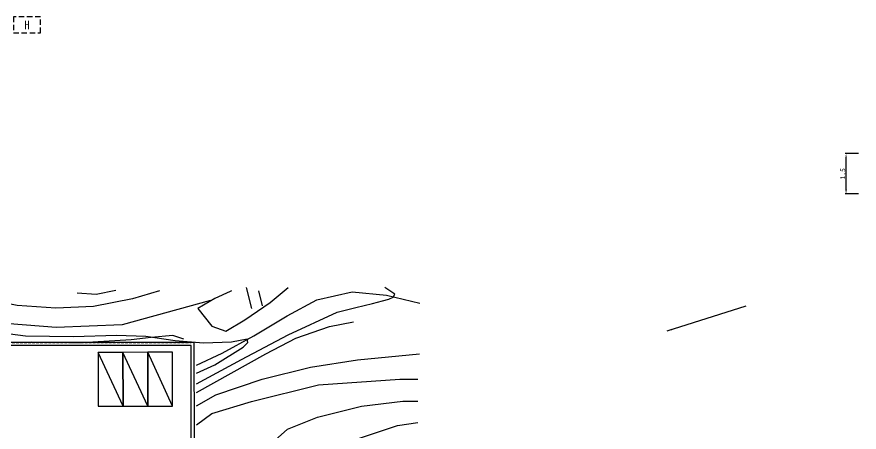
# Model space of a CAD drawing. Header units: millimetres. Extents: x 17866 to 18193, y 67412 to 67509.
# Drawn here: x 18104 to 18182.2, y 67470.4 to 67509 of the extents above; entities that cross this region are included whole.
import ezdxf
from ezdxf.enums import TextEntityAlignment as Align

# ---------------------------------------------------------------- set-up
doc = ezdxf.new("R2010")
doc.units = ezdxf.units.MM
doc.header["$PDMODE"] = 35
doc.linetypes.add('HIDDEN', pattern=[0.375, 0.25, -0.125])
for name, color, linetype in [('TZ-BASE', 253, 'Continuous'), ('TZ-LINE', 7, 'Continuous'), ('TZ-TEX2', 3, 'Continuous'), ('TZ-TEXT', 6, 'Continuous')]:
    doc.layers.add(name, color=color, linetype=linetype)
doc.styles.get("Standard").update_dxf_attribs({"font": 'GulimChe.ttf'})
doc.dimstyles.new('D150', dxfattribs={"dimscale": 0.15, "dimtxt": 3, "dimasz": 3, "dimexe": 0.5, "dimexo": 0.5, "dimgap": 0.5, "dimtad": 1, "dimdec": 0, "dimzin": 1, "dimdsep": 46, "dimlunit": 6, "dimtxsty": 'Standard', "dimcen": 1, "dimclrd": 1, "dimclre": 1, "dimclrt": 3, "dimadec": 0, "dimazin": 0, "dimtfac": 1, "dimtdec": 0, "dimtix": 1, "dimtmove": 2, "dimatfit": 3, "dimfxl": 0, "dimtvp": 2, "dimlwd": -1, "dimlwe": -1, "dimarcsym": 0})
doc.dimstyles.new('지시선150', dxfattribs={"dimscale": 0.15, "dimtxt": 3, "dimasz": 3, "dimexe": 0.5, "dimexo": 0.5, "dimgap": 0.5, "dimtad": 1, "dimdec": 0, "dimzin": 1, "dimdsep": 46, "dimlunit": 6, "dimtxsty": 'Standard', "dimcen": 1, "dimclrd": 6, "dimclre": 6, "dimclrt": 3, "dimadec": 0, "dimazin": 0, "dimtfac": 1, "dimtdec": 0, "dimtix": 1, "dimtmove": 2, "dimatfit": 3, "dimfxl": 0, "dimtvp": 2, "dimlwd": -1, "dimlwe": -1, "dimarcsym": 0})

# ---------------------------------------------------------------- blocks, each defined once
blk = doc.blocks.new('*D22')
at = {"layer": 'Defpoints', "color": 0, "linetype": 'ByBlock'}
for p in [(18180.997, 67496.333), (18182.213, 67496.333), (18182.213, 67492.583)]:
    blk.add_point(p, dxfattribs=at)
at = {"layer": 'TZ-LINE', "color": 1, "linetype": 'ByBlock'}
for p, q in [((18182.138, 67496.333), (18180.922, 67496.333)), ((18180.997, 67493.033), (18180.997, 67495.883)), ((18182.138, 67492.583), (18180.922, 67492.583))]:
    blk.add_line(p, q, dxfattribs=at)
for points in [[(18180.922, 67495.883), (18181.072, 67495.883), (18180.997, 67496.333)], [(18180.922, 67493.033), (18181.072, 67493.033), (18180.997, 67492.583)]]:
    blk.add_solid(points, dxfattribs=at)
at = {"layer": 'TZ-LINE', "color": 3, "linetype": 'ByBlock', "insert": (18180.691, 67494.458), "char_height": 0.45, "attachment_point": 5, "rotation": 90}
blk.add_mtext('1.5', dxfattribs=at)

msp = doc.modelspace()

# ---------------------------------------------------------------- linework, layer by layer
at = {"layer": 'TZ-BASE'}
for p, q in [((18125.808, 67481.952, -21640.879), (18125.324, 67483.893, -21640.879)), ((18127.515, 67482.492, -21641.109), (18129.187, 67483.884, -21641.109)), ((18139.077, 67483.254, -21641.237), (18138.158, 67483.893, -21641.237)), ((18111.361, 67483.243, -21639.237), (18109.587, 67483.356, -21639.237)), ((18113.183, 67483.606, -21639.237), (18111.361, 67483.243, -21639.237)), ((18117.232, 67483.593, -21640.237), (18114.71, 67482.847, -21640.237)), ((18123.795, 67483.514, -21641.109), (18122.364, 67482.865, -21641.109)), ((18123.913, 67483.593, -21641.109), (18123.795, 67483.514, -21641.109)), ((18131.836, 67482.742, -21610.091), (18135.112, 67483.477, -21610.091)), ((18135.112, 67483.477, -21610.091), (18138.32, 67483.19, -21610.091)), ((18138.32, 67483.19, -21610.091), (18141.405, 67482.447, -21610.091)), ((18138.923, 67482.999, -21641.237), (18139.077, 67483.254, -21641.237)), ((18104.01, 67482.201, -21640.237), (18101.954, 67482.632, -21640.237)), ((18114.71, 67482.847, -21640.237), (18111.109, 67482.13, -21640.237)), ((18121.97, 67482.677, -21641.237), (18113.747, 67480.41, -21641.237)), ((18122.364, 67482.865, -21641.109), (18120.775, 67481.931, -21641.109)), ((18125.143, 67480.882, -21641.109), (18127.515, 67482.492, -21641.109)), ((18129.093, 67481.252, -21610.091), (18131.836, 67482.742, -21610.091)), ((18135.476, 67482.031, -21641.237), (18137.008, 67482.413, -21641.237)), ((18137.008, 67482.413, -21641.237), (18137.927, 67482.642, -21641.237)), ((18137.927, 67482.642, -21641.237), (18138.54, 67482.795, -21641.237)), ((18138.54, 67482.795, -21641.237), (18138.923, 67482.999, -21641.237)), ((18107.593, 67481.964, -21640.237), (18104.01, 67482.201, -21640.237)), ((18111.109, 67482.13, -21640.237), (18107.593, 67481.964, -21640.237)), ((18120.775, 67481.931, -21641.109), (18122.083, 67480.284, -21641.109)), ((18129.168, 67479.482, -21641.237), (18133.739, 67481.598, -21641.237)), ((18133.739, 67481.598, -21641.237), (18135.476, 67482.031, -21641.237)), ((18123.382, 67479.829, -21641.109), (18125.143, 67480.882, -21641.109)), ((18125.998, 67479.4, -21610.091), (18129.093, 67481.252, -21610.091)), ((18107.619, 67480.184, -21641.237), (18103.304, 67480.518, -21641.237)), ((18113.747, 67480.41, -21641.237), (18107.619, 67480.184, -21641.237)), ((18122.083, 67480.284, -21641.109), (18123.382, 67479.829, -21641.109)), ((18129.895, 67479.192, -21640.237), (18133.026, 67480.253, -21640.237)), ((18133.026, 67480.253, -21640.237), (18135.242, 67480.702, -21640.237)), ((18104.784, 67479.369, -21642.237), (18101.312, 67479.804, -21642.237)), ((18109.252, 67479.289, -21642.237), (18104.784, 67479.369, -21642.237)), ((18113.235, 67479.415, -21642.237), (18109.252, 67479.289, -21642.237)), ((18115.967, 67479.336, -21642.237), (18113.235, 67479.415, -21642.237)), ((18116.452, 67479.255, -21642.718), (18114.601, 67479.022, -21642.718)), ((18118.673, 67478.926, -21642.237), (18115.967, 67479.336, -21642.237)), ((18118.467, 67479.417, -21642.718), (18116.452, 67479.255, -21642.718)), ((18119.478, 67479.08, -21642.718), (18118.467, 67479.417, -21642.718)), ((18123.062, 67477.792, -21610.091), (18125.998, 67479.4, -21610.091)), ((18124.851, 67477.212, -21641.237), (18129.168, 67479.482, -21641.237)), ((18127.095, 67477.739, -21640.237), (18129.895, 67479.192, -21640.237)), ((18120.458, 67478.786, -21590.237), (18063.858, 67478.785, -21590.237)), ((18120.158, 67478.486, -21590.237), (18064.158, 67478.485, -21590.237)), ((18108.793, 67478.733, -21642.718), (18105.364, 67478.801, -21642.718)), ((18110.007, 67478.743, -21642.718), (18108.793, 67478.733, -21642.718)), ((18114.601, 67479.022, -21642.718), (18110.007, 67478.743, -21642.718)), ((18121.329, 67478.721, -21642.237), (18118.673, 67478.926, -21642.237)), ((18123.907, 67478.821, -21642.237), (18121.329, 67478.721, -21642.237)), ((18125.363, 67479.076, -21642.237), (18123.907, 67478.821, -21642.237)), ((18125.005, 67478.336, -21642.237), (18125.439, 67478.769, -21642.237)), ((18125.439, 67478.769, -21642.237), (18125.363, 67479.076, -21642.237)), ((18113.844, 67472.863, -21590.237), (18111.536, 67477.86, -21590.237)), ((18116.144, 67472.867, -21590.237), (18113.836, 67477.863, -21590.237)), ((18118.444, 67472.87, -21590.237), (18116.136, 67477.867, -21590.237)), ((18120.661, 67476.685, -21610.091), (18123.062, 67477.792, -21610.091)), ((18120.665, 67474.128, -21640.237), (18127.095, 67477.739, -21640.237)), ((18122.374, 67476.703, -21642.237), (18125.005, 67478.336, -21642.237)), ((18135.619, 67477.181, -21639.237), (18141.379, 67477.711, -21639.237)), ((18120.664, 67474.92, -21641.237), (18124.851, 67477.212, -21641.237)), ((18131.261, 67476.483, -21639.237), (18135.619, 67477.181, -21639.237)), ((18120.662, 67475.924, -21642.237), (18122.374, 67476.703, -21642.237)), ((18126.75, 67475.358, -21639.237), (18131.261, 67476.483, -21639.237)), ((18122.453, 67473.898, -21639.237), (18126.75, 67475.358, -21639.237)), ((18131.991, 67474.853, -21638.237), (18139.564, 67475.381, -21638.237)), ((18139.564, 67475.381, -21638.237), (18141.224, 67475.363, -21638.237)), ((18125.774, 67473.302, -21638.237), (18131.991, 67474.853, -21638.237)), ((18120.667, 67472.884, -21639.237), (18122.453, 67473.898, -21639.237)), ((18122.101, 67472.193, -21638.237), (18125.774, 67473.302, -21638.237)), ((18135.982, 67472.87, -21637.237), (18139.822, 67473.31, -21637.237)), ((18139.822, 67473.31, -21637.237), (18141.224, 67473.313, -21637.237)), ((18120.669, 67471.134, -21638.237), (18122.101, 67472.193, -21638.237)), ((18131.898, 67471.852, -21637.237), (18135.982, 67472.87, -21637.237)), ((18129.129, 67470.718, -21637.237), (18131.898, 67471.852, -21637.237)), ((18139.348, 67471.055, -21636.237), (18141.224, 67471.356, -21636.237)), ((18127.134, 67468.946, -21637.237), (18129.129, 67470.718, -21637.237)), ((18133.307, 67469.044, -21636.237), (18139.348, 67471.055, -21636.237))]:
    msp.add_line(p, q, dxfattribs=at)
at = {"layer": 'TZ-BASE', "linetype": 'HIDDEN'}
msp.add_line((18064.158, 67478.786, -21590.237), (18120.158, 67478.786, -21590.237), dxfattribs=at)
at = {"layer": 'TZ-BASE', "linetype": 'ByBlock'}
for p, q in [((18120.172, 67469.646, -21590.237), (18120.158, 67478.486, -21590.237)), ((18120.472, 67469.646, -21590.237), (18120.458, 67478.788, -21590.237))]:
    msp.add_line(p, q, dxfattribs=at)
at = {"layer": 'TZ-BASE', "elevation": -21640.879}
msp.add_lwpolyline([(18126.43, 67483.593), (18126.778, 67482.194)], dxfattribs=at)
at = {"layer": 'TZ-BASE', "elevation": -21590.237}
for points in [[(18113.844, 67472.863), (18113.836, 67477.863), (18111.536, 67477.86), (18111.544, 67472.86)], [(18116.144, 67472.867), (18116.136, 67477.867), (18113.836, 67477.863), (18113.844, 67472.863)], [(18118.444, 67472.87), (18118.436, 67477.87), (18116.136, 67477.867), (18116.144, 67472.867)]]:
    msp.add_lwpolyline(points, close=True, dxfattribs=at)
at = {"layer": 'TZ-LINE', "linetype": 'HIDDEN', "ltscale": 2}
msp.add_lwpolyline([(18103.672, 67509.045), (18103.672, 67507.545), (18106.172, 67507.545), (18106.172, 67509.045)], close=True, dxfattribs=at)

# ---------------------------------------------------------------- texts
at = {"layer": 'TZ-TEX2'}
msp.add_text('H', height=0.8, dxfattribs=at).set_placement((18104.922, 67508.295), align=Align.MIDDLE)

# ---------------------------------------------------------------- dimensions: what is measured, and where the dimension line sits
at = {"layer": 'TZ-LINE', "linetype": 'ByBlock'}
dim = msp.add_linear_dim(base=(18180.997, 67496.333), p1=(18182.213, 67492.583), p2=(18182.213, 67496.333), angle=90, text='1.5', dimstyle='D150', dxfattribs=at)
dim.commit()
dim.dimension.update_dxf_attribs({"geometry": '*D22', "text_midpoint": (18180.691, 67494.458)})

# ---------------------------------------------------------------- leaders
at = {"layer": 'TZ-TEXT'}
msp.add_leader([(18164.392, 67479.853), (18171.732, 67482.197)], dimstyle='지시선150', dxfattribs=at)

doc.saveas('drawing.dxf')
